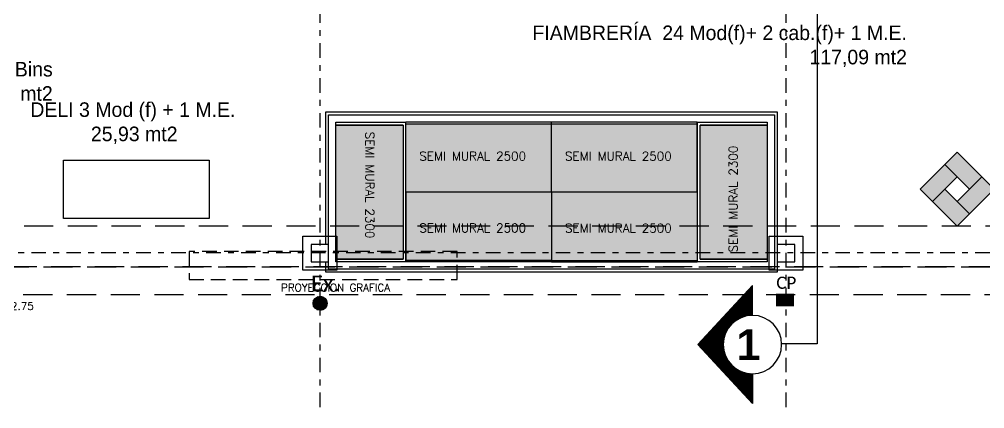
# Model space of a CAD drawing. Header units: millimetres. Extents: x 340 to 1003762, y 22 to 362022.
# Drawn here: x 406.99 to 423.56, y 79.67 to 86.36 of the extents above; entities that cross this region are included whole.
import ezdxf
from ezdxf.enums import TextEntityAlignment as Align
from ezdxf.xclip import XClip

# ---------------------------------------------------------------- set-up
doc = ezdxf.new("R2010")
doc.units = ezdxf.units.MM
doc.header["$XCLIPFRAME"] = 0
doc.linetypes.add('LSBB_P_002 - PLANTA 1° NIVEL SALA DE VENTAS$0$DASHDOT2', pattern=[0.5, 0.25, -0.125, 0, -0.125])
doc.linetypes.add('LSBB_P_002 - PLANTA 1° NIVEL SALA DE VENTAS$0$HIDDEN', pattern=[0.375, 0.25, -0.125])
for name, color, linetype in [('LSBB_P_002 - PLANTA 1° NIVEL SALA DE VENTAS$0$0.15', 2, 'Continuous'), ('LSBB_P_002 - PLANTA 1° NIVEL SALA DE VENTAS$0$A-LAYOUT', 7, 'Continuous'), ('LSBB_P_002 - PLANTA 1° NIVEL SALA DE VENTAS$0$A-MUE-ESPECIAL', 8, 'Continuous'), ('LSBB_P_002 - PLANTA 1° NIVEL SALA DE VENTAS$0$A-MUEBLES FRIO', 2, 'Continuous'), ('LSBB_P_002 - PLANTA 1° NIVEL SALA DE VENTAS$0$A-SALA DEFENSAS', 9, 'Continuous'), ('LSBB_P_002 - PLANTA 1° NIVEL SALA DE VENTAS$0$A-SALA-HATCH-FIAMBRES', 32, 'Continuous'), ('LSBB_P_002 - PLANTA 1° NIVEL SALA DE VENTAS$0$A-TEXTO SV', 2, 'LSBB_P_002 - PLANTA 1° NIVEL SALA DE VENTAS$0$DASHDOT2'), ('LSBB_P_002 - PLANTA 1° NIVEL SALA DE VENTAS$0$CENEFA', 6, 'LSBB_P_002 - PLANTA 1° NIVEL SALA DE VENTAS$0$HIDDEN'), ('LSBB_P_002 - PLANTA 1° NIVEL SALA DE VENTAS$0$E-SF O CP', 7, 'Continuous'), ('LSBB_P_002 - PLANTA 1° NIVEL SALA DE VENTAS$0$EJES', 8, 'LSBB_P_002 - PLANTA 1° NIVEL SALA DE VENTAS$0$DASHDOT2'), ('LSBB_P_002 - PLANTA 1° NIVEL SALA DE VENTAS$0$ESTRUCTURA', 5, 'Continuous'), ('LSBB_P_002 - PLANTA 1° NIVEL SALA DE VENTAS$0$LAYOUT$0$A-SALA-HATCH-FIAMBRES', 30, 'Continuous'), ('LSBB_P_002 - PLANTA 1° NIVEL SALA DE VENTAS$0$LINEA CORTES', 7, 'Continuous'), ('LSBB_P_002 - PLANTA 1° NIVEL SALA DE VENTAS$0$N- EXTINTOR O RH', 1, 'Continuous'), ('LSBB_P_002 - PLANTA 1° NIVEL SALA DE VENTAS$0$TEXTO LAYOUT', 2, 'Continuous'), ('LSBB_P_002 - PLANTA 1° NIVEL SALA DE VENTAS$0$ZOCALOS-HORM', 8, 'Continuous'), ('XREF', 7, 'Continuous')]:
    doc.layers.add(name, color=color, linetype=linetype)
doc.styles.add('LSBB_P_002 - PLANTA 1° NIVEL SALA DE VENTAS$0$1208_Sala de Ventas$0$ARQ', font='SIMPLEX.shx')
doc.styles.add('LSBB_P_002 - PLANTA 1° NIVEL SALA DE VENTAS$0$ARIAL', font='')
doc.styles.add('LSBB_P_002 - PLANTA 1° NIVEL SALA DE VENTAS$0$LAYOUT$0$REF-LAYOUT N+0.00 E 03$0$REF-LAYOUT N+0.00 E 02$0$Walmart_CENTURY GOTHIC', font='GOTHIC.TTF')
doc.styles.add('LSBB_P_002 - PLANTA 1° NIVEL SALA DE VENTAS$0$REF-LAYOUT-19$0$REF-LAYOUT-13$0$ROMANS', font='romans', dxfattribs={"height": 52})
doc.styles.add('LSBB_P_002 - PLANTA 1° NIVEL SALA DE VENTAS$0$STANDARD', font='txt')
doc.styles.get('LSBB_P_002 - PLANTA 1° NIVEL SALA DE VENTAS$0$ARIAL').set_extended_font_data('Arial', bold=True)

# ---------------------------------------------------------------- blocks, each defined once
blk = doc.blocks.new('LSBB_P_002 - PLANTA 1° NIVEL SALA DE VENTAS$0$1208_Sala de Ventas$0$CABECERA_SEMIMURAL_ISLA_2300')
h = blk.add_hatch(color=256)
h.dxf.hatch_style = 1
h.paths.add_polyline_path([(-2390.4, -4890.3), (-2275.4, -4890.3), (-2275.4, -4660.3), (-2390.4, -4660.3)])
h.paths.add_polyline_path([(-2322.2, -4882.6), (-2322.2, -4668.7), (-2344.7, -4668.7), (-2344.7, -4882.6)], flags=24)
at = {"layer": 'LSBB_P_002 - PLANTA 1° NIVEL SALA DE VENTAS$0$A-MUEBLES FRIO'}
for p, q in [((-2395.4, -4655.3), (-2275.4, -4655.3)), ((-2395.4, -4655.3), (-2395.4, -4895.3)), ((-2275.4, -4655.3), (-2275.4, -4895.3)), ((-2390.4, -4890.3), (-2390.4, -4660.3)), ((-2390.4, -4660.3), (-2275.4, -4660.3)), ((-2275.4, -4660.3), (-2390.4, -4660.3)), ((-2275.4, -4895.3), (-2395.4, -4895.3)), ((-2275.4, -4890.3), (-2390.4, -4890.3)), ((-2390.4, -4890.3), (-2275.4, -4890.3))]:
    blk.add_line(p, q, dxfattribs=at)
at = {"layer": 'LSBB_P_002 - PLANTA 1° NIVEL SALA DE VENTAS$0$A-MUEBLES FRIO', "color": 7, "insert": (-2341, -4878.9), "char_height": 15, "attachment_point": 1, "rotation": 90, "style": 'LSBB_P_002 - PLANTA 1° NIVEL SALA DE VENTAS$0$1208_Sala de Ventas$0$ARQ'}
blk.add_mtext('SEMI MURAL 2300', dxfattribs=at)
blk = doc.blocks.new('LSBB_P_002 - PLANTA 1° NIVEL SALA DE VENTAS$0$1208_Sala de Ventas$0$SEMI MURAL_ISLA_2500_X_2400')
h = blk.add_hatch(color=256)
h.dxf.hatch_style = 1
h.paths.add_polyline_path([(-3204.5, -5046.6), (-3204.5, -4929.4), (-3454.5, -4929.4), (-3454.5, -5046.6)])
h.paths.add_polyline_path([(-3204.5, -5163.8), (-3204.5, -5046.6), (-3454.5, -5046.6), (-3454.5, -5163.8)])
h.paths.add_polyline_path([(-3435.2, -4996.1), (-3221.3, -4996.1), (-3221.3, -4973.6), (-3435.2, -4973.6)], flags=24)
h.paths.add_polyline_path([(-3435.2, -5119.5), (-3221.3, -5119.5), (-3221.3, -5097), (-3435.2, -5097)], flags=24)
at = {"layer": 'LSBB_P_002 - PLANTA 1° NIVEL SALA DE VENTAS$0$A-MUEBLES FRIO'}
for p, q in [((-3204.5, -4926.6), (-3454.5, -4926.6)), ((-3454.5, -5046.6), (-3454.5, -4926.6)), ((-3454.5, -4929.4), (-3204.5, -4929.4)), ((-3204.5, -5046.6), (-3204.5, -4926.6)), ((-3204.5, -5046.6), (-3454.5, -5046.6)), ((-3454.5, -5046.6), (-3454.5, -5166.6)), ((-3204.5, -5046.6), (-3454.5, -5046.6)), ((-3204.5, -5046.6), (-3204.5, -5166.6)), ((-3454.5, -5163.8), (-3204.5, -5163.8)), ((-3204.5, -5166.6), (-3454.5, -5166.6))]:
    blk.add_line(p, q, dxfattribs=at)
at = {"layer": 'LSBB_P_002 - PLANTA 1° NIVEL SALA DE VENTAS$0$A-MUEBLES FRIO', "char_height": 15, "style": 'LSBB_P_002 - PLANTA 1° NIVEL SALA DE VENTAS$0$1208_Sala de Ventas$0$ARQ'}
for insert, attachment_point in [((-3431.4, -4992.3), 7), ((-3431.4, -5100.8), 1)]:
    blk.add_mtext('SEMI MURAL 2500', dxfattribs=dict(at, insert=insert, attachment_point=attachment_point))
blk = doc.blocks.new('LSBB_P_002 - PLANTA 1° NIVEL SALA DE VENTAS$0$A$C49184C2C')
at = {"layer": 'LSBB_P_002 - PLANTA 1° NIVEL SALA DE VENTAS$0$E-SF O CP', "linetype": 'ByBlock'}
h = blk.add_hatch(dxfattribs=at)
h.set_pattern_fill('ANSI36,_I', color=3, scale=0.126, style=2)
h.set_pattern_definition([(315, (8652.031924, 21254.503363), (0.008352698853, -0.03062656246), [0.039375, -0.007875, 0, -0.007875])])
h.paths.add_polyline_path([(0.382, 0.018), (0.022, 0.018), (0.022, 0.258), (0.382, 0.258)])
at = {"layer": 'LSBB_P_002 - PLANTA 1° NIVEL SALA DE VENTAS$0$E-SF O CP', "color": 3, "const_width": 0.036}
blk.add_lwpolyline([(0.382, 0.018), (0.022, 0.018), (0.022, 0.258), (0.382, 0.258)], close=True, dxfattribs=at)
at = {"layer": 'LSBB_P_002 - PLANTA 1° NIVEL SALA DE VENTAS$0$E-SF O CP', "color": 3, "insert": (0.233, 0.519, 0), "char_height": 0.27, "width": 6.00887, "attachment_point": 5, "style": 'LSBB_P_002 - PLANTA 1° NIVEL SALA DE VENTAS$0$STANDARD'}
blk.add_mtext('{\\fCalibri|b0|i0|c0|p34;CP}', dxfattribs=at)
blk = doc.blocks.new('LSBB_P_002 - PLANTA 1° NIVEL SALA DE VENTAS$0$CP. EXISTENTES')
at = {"layer": 'LSBB_P_002 - PLANTA 1° NIVEL SALA DE VENTAS$0$N- EXTINTOR O RH', "color": 20, "xscale": 0.7761600000000002, "yscale": 0.7761600000000002, "zscale": 0.7761600000000002}
blk.add_blockref('LSBB_P_002 - PLANTA 1° NIVEL SALA DE VENTAS$0$A$C49184C2C', (835.264, 296.249), dxfattribs=at)
blk = doc.blocks.new('LSBB_P_002 - PLANTA 1° NIVEL SALA DE VENTAS$0$SVLY')
at = {"layer": 'LSBB_P_002 - PLANTA 1° NIVEL SALA DE VENTAS$0$A-SALA-HATCH-FIAMBRES', "ltscale": 3}
h = blk.add_hatch(color=256, dxfattribs=at)
h.dxf.hatch_style = 1
h.paths.add_polyline_path([(1038.166, 298.684), (1038.378, 298.896), (1038.802, 298.472), (1038.59, 298.26)])
h.paths.add_polyline_path([(1038.166, 298.684), (1038.378, 298.472), (1037.953, 298.048), (1037.741, 298.26)])
h.paths.add_polyline_path([(1038.166, 298.26), (1038.59, 297.836), (1038.378, 297.624), (1037.953, 298.048)])
h.paths.add_polyline_path([(1038.378, 298.048), (1038.802, 298.472), (1039.014, 298.26), (1038.59, 297.836)])
at = {"layer": 'LSBB_P_002 - PLANTA 1° NIVEL SALA DE VENTAS$0$0.15'}
blk.add_lwpolyline([(1023.04, 298.756), (1025.54, 298.756), (1025.54, 297.756), (1023.04, 297.756)], close=True, dxfattribs=at)
at = {"layer": 'LSBB_P_002 - PLANTA 1° NIVEL SALA DE VENTAS$0$A-MUE-ESPECIAL'}
for points in [[(1038.802, 298.472), (1038.59, 298.26), (1038.166, 298.684), (1038.378, 298.896)], [(1037.953, 298.048), (1037.741, 298.26), (1038.166, 298.684), (1038.378, 298.472)], [(1038.59, 297.836), (1038.378, 298.048), (1038.802, 298.472), (1039.014, 298.26)], [(1038.59, 297.836), (1038.378, 297.624), (1037.953, 298.048), (1038.166, 298.26)]]:
    blk.add_lwpolyline(points, close=True, dxfattribs=at)
at = {"layer": 'LSBB_P_002 - PLANTA 1° NIVEL SALA DE VENTAS$0$A-SALA DEFENSAS', "color": 1, "linetype": 'Continuous'}
for p, q in [((1027.54, 299.585), (1035.29, 299.585)), ((1027.54, 297.31), (1027.54, 299.585)), ((1035.29, 299.585), (1035.29, 296.835)), ((1027.59, 296.885), (1027.59, 299.535)), ((1027.59, 299.535), (1035.24, 299.535)), ((1035.24, 299.535), (1035.24, 296.885)), ((1027.54, 296.835), (1027.54, 297.01)), ((1035.29, 296.835), (1027.54, 296.835)), ((1035.24, 296.885), (1027.59, 296.885))]:
    blk.add_line(p, q, dxfattribs=at)
at = {"layer": 'LSBB_P_002 - PLANTA 1° NIVEL SALA DE VENTAS$0$ESTRUCTURA'}
for points in [[(1027.289, 297.31), (1027.289, 297.01), (1027.589, 297.01), (1027.589, 297.31)], [(1035.289, 297.31), (1035.289, 297.01), (1035.589, 297.01), (1035.589, 297.31)], [(1035.289, 297.31), (1035.289, 297.01), (1035.589, 297.01), (1035.589, 297.31)], [(1035.289, 297.31), (1035.289, 297.01), (1035.589, 297.01), (1035.589, 297.31)], [(1035.289, 297.31), (1035.289, 297.01), (1035.589, 297.01), (1035.589, 297.31)], [(1035.29, 297.31), (1035.29, 297.01), (1035.59, 297.01), (1035.59, 297.31)], [(1035.29, 297.31), (1035.29, 297.01), (1035.59, 297.01), (1035.59, 297.31)]]:
    blk.add_lwpolyline(points, close=True, dxfattribs=at)
at = {"layer": 'LSBB_P_002 - PLANTA 1° NIVEL SALA DE VENTAS$0$E-SF O CP'}
blk.add_blockref('LSBB_P_002 - PLANTA 1° NIVEL SALA DE VENTAS$0$CP. EXISTENTES', (200, 0), dxfattribs=at)
at = {"layer": 'LSBB_P_002 - PLANTA 1° NIVEL SALA DE VENTAS$0$LAYOUT$0$A-SALA-HATCH-FIAMBRES', "xscale": 0.01, "yscale": 0.01, "zscale": 0.01, "rotation": 180}
blk.add_blockref('LSBB_P_002 - PLANTA 1° NIVEL SALA DE VENTAS$0$1208_Sala de Ventas$0$CABECERA_SEMIMURAL_ISLA_2300', (1004.962, 250.457), dxfattribs=at)
at = {"layer": 'LSBB_P_002 - PLANTA 1° NIVEL SALA DE VENTAS$0$LAYOUT$0$A-SALA-HATCH-FIAMBRES', "xscale": 0.01, "yscale": 0.01, "zscale": 0.01}
for name, p in [('LSBB_P_002 - PLANTA 1° NIVEL SALA DE VENTAS$0$1208_Sala de Ventas$0$SEMI MURAL_ISLA_2500_X_2400', (1063.46, 348.676)), ('LSBB_P_002 - PLANTA 1° NIVEL SALA DE VENTAS$0$1208_Sala de Ventas$0$CABECERA_SEMIMURAL_ISLA_2300', (1057.869, 345.963)), ('LSBB_P_002 - PLANTA 1° NIVEL SALA DE VENTAS$0$1208_Sala de Ventas$0$SEMI MURAL_ISLA_2500_X_2400', (1065.96, 348.674))]:
    blk.add_blockref(name, p, dxfattribs=at)
at = {"layer": 'LSBB_P_002 - PLANTA 1° NIVEL SALA DE VENTAS$0$A-TEXTO SV', "char_height": 0.25, "style": 'LSBB_P_002 - PLANTA 1° NIVEL SALA DE VENTAS$0$LAYOUT$0$REF-LAYOUT N+0.00 E 03$0$REF-LAYOUT N+0.00 E 02$0$Walmart_CENTURY GOTHIC'}
for s, insert, width, attachment_point in [('\\pi3.4885;FIAMBRERÍA  24 Mod(f)+ 2 cab.(f)+ 1 M.E.\\P117,09 mt2', (1037.515, 300.356), 11.39066, 9), ('PANADERIA 12 Mod + 2cab. +4 Mod(f) +2P (f)+ 11M.E.+4 Bins\\P132,11 mt2', (1022.854, 299.731), 16.09077, 9), ('\\pi0.026598;DELI 3 Mod (f) + 1 M.E.\\P\\pi1.0665;25,93 mt2', (1022.443, 299.75), 3.71159, 1)]:
    blk.add_mtext(s, dxfattribs=dict(at, insert=insert, width=width, attachment_point=attachment_point))
at = {"layer": 'LSBB_P_002 - PLANTA 1° NIVEL SALA DE VENTAS$0$TEXTO LAYOUT', "color": 2, "linetype": 'Continuous', "style": 'LSBB_P_002 - PLANTA 1° NIVEL SALA DE VENTAS$0$REF-LAYOUT-19$0$REF-LAYOUT-13$0$ROMANS'}
blk.add_text('PROYECCION GRAFICA', height=0.13, dxfattribs=at).set_placement((1027.708, 296.504, -0.019), align=Align.CENTER)
blk.add_text('PROYECCION CENEFA VOLCANITA h=2.75', height=0.13, dxfattribs=at).set_placement((1018.991, 296.186))
blk.add_text('PROYECCION CENEFA VOLCANITA h=2.75', height=0.13, dxfattribs=at).set_placement((1018.991, 296.186))
blk = doc.blocks.new('LSBB_P_002 - PLANTA 1° NIVEL SALA DE VENTAS$0$A$C733336A8')
at = {"layer": 'LSBB_P_002 - PLANTA 1° NIVEL SALA DE VENTAS$0$N- EXTINTOR O RH', "linetype": 'ByBlock'}
h = blk.add_hatch(dxfattribs=at)
h.set_pattern_fill('ANSI36,_I', color=256, scale=0.126, style=2)
h.set_pattern_definition([(45, (8652.443333, -21254.299438), (0.008352698853, 0.03062656246), [0.039375, -0.007875, 0, -0.007875])])
edge = h.paths.add_edge_path()
edge.add_arc((0.172, 0.12), 0.12, 0, 360)
at = {"layer": 'LSBB_P_002 - PLANTA 1° NIVEL SALA DE VENTAS$0$N- EXTINTOR O RH'}
blk.add_circle((0.172, 0.12), 0.12, dxfattribs=at)
at = {"layer": 'LSBB_P_002 - PLANTA 1° NIVEL SALA DE VENTAS$0$N- EXTINTOR O RH', "insert": (0.262, 0.46), "char_height": 0.27, "width": 6.00887, "attachment_point": 5, "style": 'LSBB_P_002 - PLANTA 1° NIVEL SALA DE VENTAS$0$STANDARD'}
blk.add_mtext('{\\fCalibri|b0|i0|c0|p34;Ex.}', dxfattribs=at)
blk = doc.blocks.new('LSBB_P_002 - PLANTA 1° NIVEL SALA DE VENTAS$0$EXTINTORES EXISTENTES')
at = {"layer": 'LSBB_P_002 - PLANTA 1° NIVEL SALA DE VENTAS$0$N- EXTINTOR O RH', "color": 20}
blk.add_blockref('LSBB_P_002 - PLANTA 1° NIVEL SALA DE VENTAS$0$A$C733336A8', (827.191, 296.177), dxfattribs=at)
blk = doc.blocks.new('LSBB_P_002 - PLANTA 1° NIVEL SALA DE VENTAS', base_point=(223.57, 14.22))
at = {"layer": 'LSBB_P_002 - PLANTA 1° NIVEL SALA DE VENTAS$0$LINEA CORTES', "linetype": 'Continuous'}
h = blk.add_hatch(dxfattribs=at)
h.set_pattern_fill('ANSI31', color=250, scale=0.392, angle=90, style=0)
h.set_pattern_definition([(135, (-221.093409, 153.5281), (-0.008800651, -0.008800651), [])])
edge = h.paths.add_edge_path()
edge.add_line((834.864, 296.092), (834.864, 296.606))
edge.add_line((834.864, 296.606), (833.928, 295.592))
edge.add_line((833.928, 295.592), (834.864, 294.578))
edge.add_line((834.864, 294.578), (834.864, 295.091))
edge.add_ellipse((834.864, 295.592), major_axis=(-0.354, -0.354), ratio=1, start_angle=225, end_angle=405, ccw=False)
at = {"layer": 'LSBB_P_002 - PLANTA 1° NIVEL SALA DE VENTAS$0$CENEFA', "color": 7, "ltscale": 2}
for p, q in [((874.614, 297.626), (776.124, 297.626)), ((874.614, 297.626), (799.249, 297.626)), ((872.829, 296.926), (795.694, 296.926)), ((795.694, 296.926), (872.829, 296.926)), ((872.349, 296.446), (796.174, 296.446))]:
    blk.add_line(p, q, dxfattribs=at)
at = {"layer": 'LSBB_P_002 - PLANTA 1° NIVEL SALA DE VENTAS$0$CENEFA', "color": 7}
for p, q in [((825.195, 297.19), (825.195, 296.71)), ((829.795, 297.19), (825.195, 297.19)), ((825.195, 297.19), (825.195, 296.71)), ((829.795, 297.19), (825.195, 297.19)), ((829.795, 296.71), (829.795, 297.19)), ((829.795, 296.71), (829.795, 297.19)), ((825.195, 296.71), (829.795, 296.71)), ((825.195, 296.71), (829.795, 296.71))]:
    blk.add_line(p, q, dxfattribs=at)
at = {"layer": 'LSBB_P_002 - PLANTA 1° NIVEL SALA DE VENTAS$0$CENEFA', "color": 7, "ltscale": 2}
blk.add_lwpolyline([(795.614, 253.396), (795.614, 257.716), (795.839, 257.716), (795.839, 258.156), (798.427, 258.156), (798.427, 257.917), (798.579, 257.917), (798.579, 263.416), (795.694, 263.416), (795.694, 296.926), (872.829, 296.926), (872.829, 249.191), (859.149, 249.191), (859.149, 250.068), (855.802, 250.068), (855.802, 257.679), (849.185, 257.679), (849.185, 262.955), (848.659, 262.955), (848.659, 257.129), (855.289, 257.129), (855.289, 253.396)], close=True, dxfattribs=at)
at = {"layer": 'LSBB_P_002 - PLANTA 1° NIVEL SALA DE VENTAS$0$EJES'}
for p, q in [((827.439, 330.166), (827.439, 242.519)), ((835.439, 330.166), (835.439, 242.519)), ((879.738, 297.166), (769.057, 297.166))]:
    blk.add_line(p, q, dxfattribs=at)
at = {"layer": 'LSBB_P_002 - PLANTA 1° NIVEL SALA DE VENTAS$0$ESTRUCTURA'}
for points in [[(827.289, 297.31), (827.289, 297.01), (827.589, 297.01), (827.589, 297.31)], [(835.289, 297.31), (835.289, 297.01), (835.589, 297.01), (835.589, 297.31)], [(835.289, 297.31), (835.289, 297.01), (835.589, 297.01), (835.589, 297.31)], [(835.289, 297.31), (835.289, 297.01), (835.589, 297.01), (835.589, 297.31)], [(835.289, 297.31), (835.289, 297.01), (835.589, 297.01), (835.589, 297.31)], [(835.29, 297.31), (835.29, 297.01), (835.59, 297.01), (835.59, 297.31)], [(835.29, 297.31), (835.29, 297.01), (835.59, 297.01), (835.59, 297.31)]]:
    blk.add_lwpolyline(points, close=True, dxfattribs=at)
at = {"layer": 'LSBB_P_002 - PLANTA 1° NIVEL SALA DE VENTAS$0$LINEA CORTES', "color": 1, "ltscale": 3}
for p, q in [((835.975, 306.299), (835.975, 295.606)), ((835.975, 295.606), (835.369, 295.606))]:
    blk.add_line(p, q, dxfattribs=at)
at = {"layer": 'LSBB_P_002 - PLANTA 1° NIVEL SALA DE VENTAS$0$LINEA CORTES', "color": 1, "linetype": 'Continuous'}
for p, q in [((834.864, 296.606), (833.928, 295.592)), ((834.864, 296.092), (834.864, 296.606)), ((833.928, 295.592), (834.864, 294.578)), ((834.864, 295.091), (834.864, 294.578))]:
    blk.add_line(p, q, dxfattribs=at)
blk.add_ellipse((834.864, 295.592), major_axis=(0.354, -0.354), ratio=1, start_param=3.926991, end_param=10.210176, dxfattribs=at)
at = {"layer": 'LSBB_P_002 - PLANTA 1° NIVEL SALA DE VENTAS$0$ZOCALOS-HORM'}
for points in [[(827.729, 296.87), (827.149, 296.87), (827.149, 297.45), (827.729, 297.45)], [(835.729, 296.87), (835.149, 296.87), (835.149, 297.45), (835.729, 297.45)]]:
    blk.add_lwpolyline(points, close=True, dxfattribs=at)
at = {"layer": 'LSBB_P_002 - PLANTA 1° NIVEL SALA DE VENTAS$0$A-LAYOUT', "color": 1}
blk.add_blockref('LSBB_P_002 - PLANTA 1° NIVEL SALA DE VENTAS$0$SVLY', (-200, 0), dxfattribs=at)
at = {"layer": 'LSBB_P_002 - PLANTA 1° NIVEL SALA DE VENTAS$0$N- EXTINTOR O RH'}
blk.add_blockref('LSBB_P_002 - PLANTA 1° NIVEL SALA DE VENTAS$0$EXTINTORES EXISTENTES', (0.08, 0.003), dxfattribs=at)
at = {"layer": 'LSBB_P_002 - PLANTA 1° NIVEL SALA DE VENTAS$0$LINEA CORTES', "color": 1, "linetype": 'Continuous', "style": 'LSBB_P_002 - PLANTA 1° NIVEL SALA DE VENTAS$0$ARIAL', "text_generation_flag": 6}
blk.add_text('1', height=0.53, rotation=180, dxfattribs=at).set_placement((834.796, 295.589), align=Align.MIDDLE_CENTER)
at = {"layer": 'LSBB_P_002 - PLANTA 1° NIVEL SALA DE VENTAS$0$TEXTO LAYOUT', "color": 2, "linetype": 'Continuous', "style": 'LSBB_P_002 - PLANTA 1° NIVEL SALA DE VENTAS$0$REF-LAYOUT-19$0$REF-LAYOUT-13$0$ROMANS'}
blk.add_text('PROYECCION CENEFA VOLCANITA h=2.75', height=0.13, dxfattribs=at).set_placement((818.991, 296.186))

msp = doc.modelspace()

# ---------------------------------------------------------------- block references
at = {"layer": 'XREF'}
ref = msp.add_blockref('LSBB_P_002 - PLANTA 1° NIVEL SALA DE VENTAS', (-191.719, -200.6), dxfattribs=at)
XClip(ref).set_block_clipping_path([(755.454857474, 236.6800249606), (887.3150098981, 333.6713636781)])

doc.saveas('drawing.dxf')
